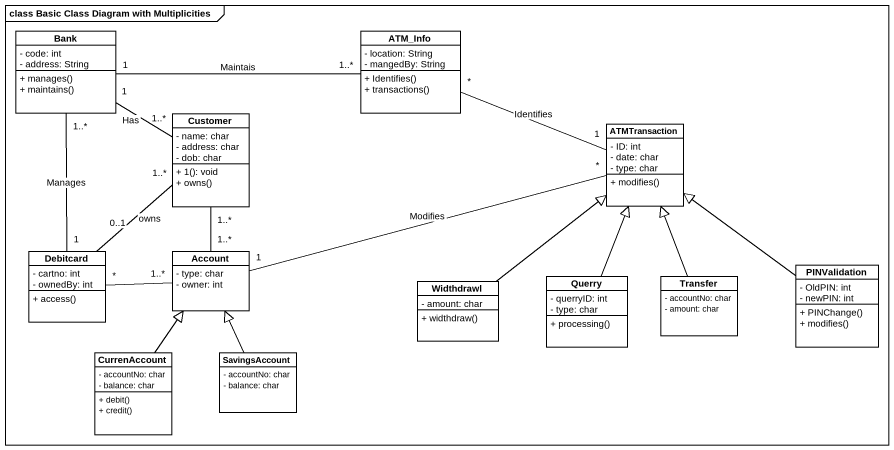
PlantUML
@startuml
mainframe class Basic Class Diagram with Multiplicities
hide circle
hide empty members
skinparam classAttributeIconSize 0
class Bank {
  - code: int
  - address: String
  + manages()
  + maintains()
}
class ATM_Info {
  - location: String
  - mangedBy: String
  + Identifies()
  + transactions()
}
class Customer {
  - name: char
  - address: char
  - dob: char
  + 1(): void
  + owns()
}
class ATMTransaction {
  - ID: int
  - date: char
  - type: char
  + modifies()
}
class Debitcard {
  - cartno: int
  - ownedBy: int
  + access()
}
class Account {
  - type: char
  - owner: int
}
class PINValidation {
  - OldPIN: int
  - newPIN: int
  + PINChange()
  + modifies()
}
class Widthdrawl {
  - amount: char
  + widthdraw()
}
class Querry {
  - querryID: int
  - type: char
  + processing()
}
class Transfer {
  - accountNo: char
  - amount: char
}
class CurrenAccount {
  - accountNo: char
  - balance: char
  + debit()
  + credit()
}
class SavingsAccount {
  - accountNo: char
  - balance: char
}
Bank "1" -right- "1..*" ATM_Info : Maintais
Bank "1" -- "1..*" Customer : Has
Customer "1..*" -- "1..*" Account
ATMTransaction "1" -left- "*" ATM_Info : Identifies
Debitcard "1" -up- "1..*" Bank : Manages
Debitcard "0..1" -up- "1..*" Customer : owns
Debitcard "*" -right- "1..*" Account
Account "1" -right- "*" ATMTransaction : Modifies
PINValidation -up-|> ATMTransaction
Widthdrawl -up-|> ATMTransaction
Querry -up-|> ATMTransaction
Transfer -up-|> ATMTransaction
CurrenAccount -up-|> Account
SavingsAccount -up-|> Account
@enduml
